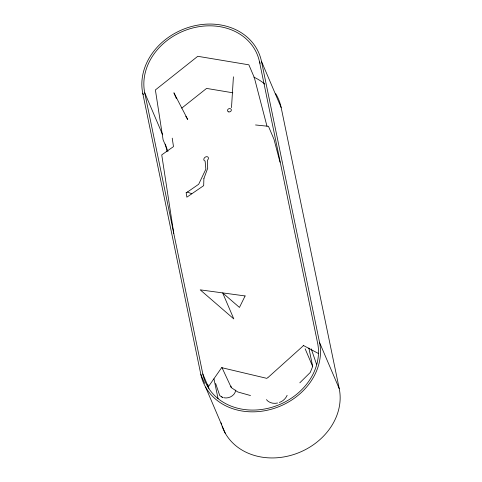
<?xml version="1.0" encoding="UTF-8"?>
<svg xmlns="http://www.w3.org/2000/svg" width="482" height="482" viewBox="0 0 482 482"><rect width="100%" height="100%" fill="white"/><g stroke="black" fill="none" stroke-linecap="round" stroke-linejoin="round"><path stroke-width="0.72" d="M231.499 107.673L233.415 76.813M235.74 390.101C235.114 395.475 228.908 398.957 223.823 397.728M308.872 348.034L312.679 366.471L310.233 372.496L299.81 382.816M287.133 395.33C285.669 398.644 282.826 401.337 279.367 402.47M303.708 345.425L267.865 377.647L267.679 377.213M181.756 108.119L206.579 88.417L232.824 92.791M277.602 403.018C273.674 403.934 268.938 403.006 266.432 399.644M255.538 124.965L268.468 126.314L273.963 139.202L280.042 162.259M267.155 378.43L221.654 367.658L208.308 386.829L207.85 384.624M250.513 395.547L237.783 391.968L231.276 387.6L221.895 367.417M215.647 383.497L219.762 395.626L222.949 397.511L222.533 397.331M187.486 191.999L191.764 193.812M221.178 396.758L221.666 396.969M303.654 345.624L318.247 353.39M185.787 116.246L187.709 119.446L173.912 92.803L176.442 98.732M204.657 383.419L200.843 374.472L142.762 93.339A61.732 51.658 -23.1 0 1 191.613 26.498A61.732 51.658 -23.1 0 1 261.497 61.425L281.157 107.528L339.238 388.661A61.732 51.658 -23.1 0 1 293.815 454.49A61.732 51.658 -23.1 0 1 222.124 426.371M208.977 388.396L202.814 373.948L144.733 92.809A59.684 49.941 -23.1 0 1 191.963 28.185A59.684 49.941 -23.1 0 1 259.527 61.955L260.111 63.335M261.497 61.425L319.578 342.563L339.238 388.661M305.136 348.781L312.679 366.471M303.232 345.257L303.413 345.684M144.733 92.809L162.633 134.779M168.013 151.33L163.097 139.804L155.391 89.947L197.771 56.298L248.869 64.823L254.363 77.704L266.986 126.242M142.762 93.339L143.347 94.719M205.585 387.1L225.251 433.198M311.276 348.926L316.505 364.193M259.527 61.955L317.608 343.088A59.684 49.941 -23.1 0 1 270.372 407.718A59.684 49.941 -23.1 0 1 202.814 373.948M230.968 386.13L231.276 387.6M165.459 144.064L166.977 151.42M213.96 378.828L218.063 398.698M173.773 233.378L161.741 154.879L173.484 146.612L172.231 138.165M319.578 342.563A61.732 51.658 -23.1 0 1 270.721 409.405A61.732 51.658 -23.1 0 1 200.843 374.472M275.698 93.677A61.732 51.658 -23.1 0 1 281.157 107.528M221.642 424.937A61.732 51.658 -23.1 0 1 221.015 422.762M253.869 77.15A59.684 49.941 -23.1 0 1 264.841 84.121M203.892 178.599L203.681 185.642L186.859 197.18L186.124 192.481L186.51 192.673L198.674 184.269L205.856 169.164L205.103 161.012A2.561 1.892 -39.6 0 1 204.241 158.132A2.561 1.892 -39.6 0 1 207.778 156.945A2.561 1.892 -39.6 0 1 207.405 160.241L207.694 168.284L203.892 178.599M245.109 295.942L239.458 307.432L222.66 292.899L233.806 318.921L200.205 289.851L245.109 295.942M228.83 111.92A1.964 1.645 -23.1 0 0 231.306 109.697A1.964 1.645 -23.1 0 0 228.149 109.143A1.964 1.645 -23.1 0 0 228.83 111.92"/></g></svg>
